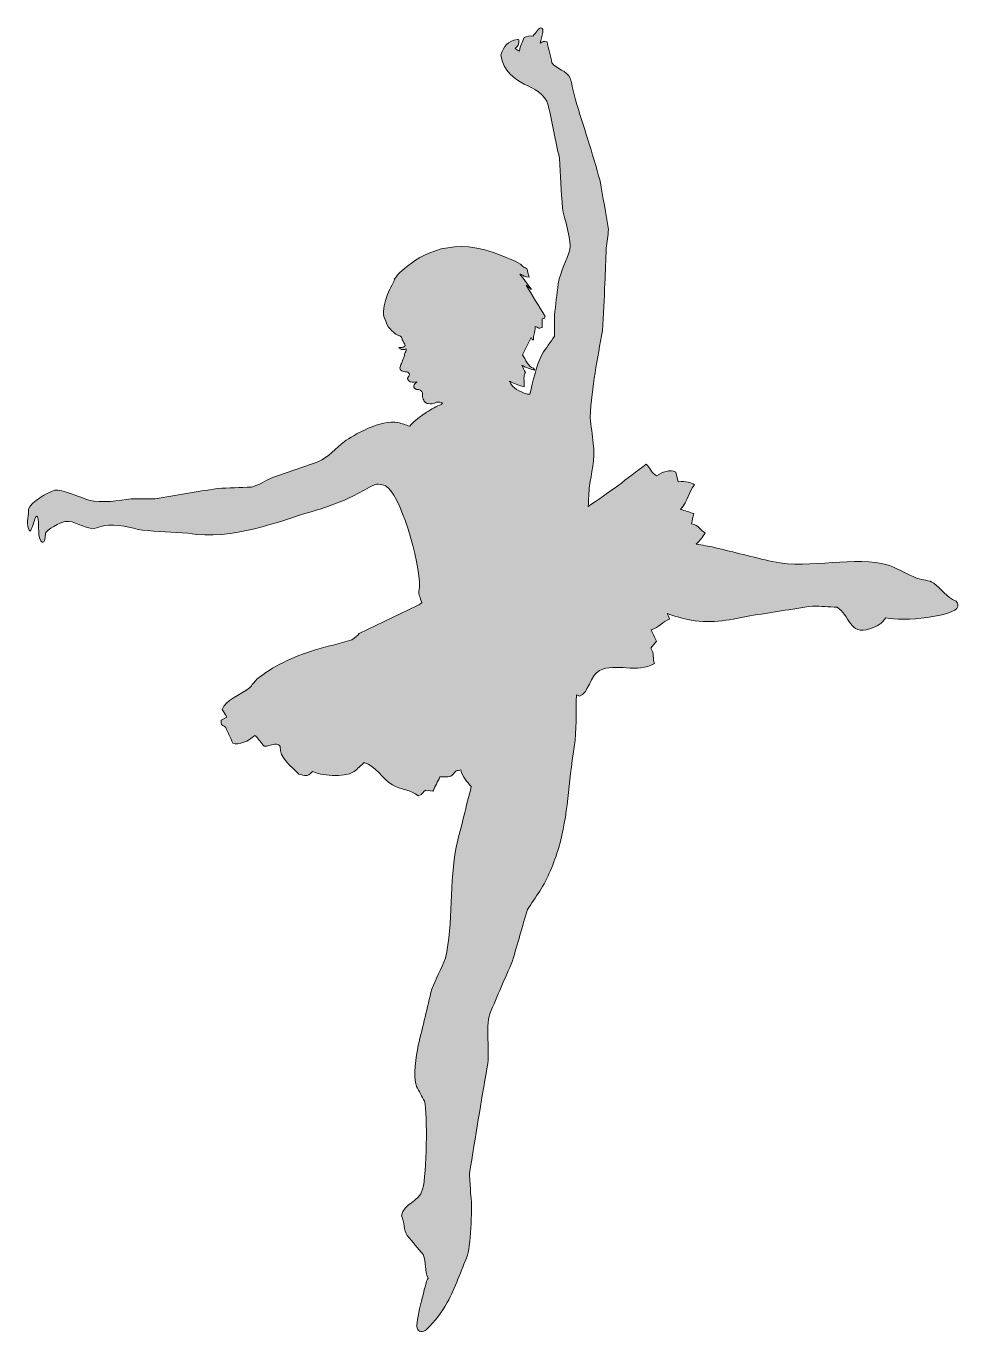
# Model space of a CAD drawing. Header units: inches. Extents: x 13.1 to 66.6, y -77.8 to -2.8.
import ezdxf

# ---------------------------------------------------------------- set-up
doc = ezdxf.new("R2010")
doc.units = ezdxf.units.IN
doc.header["$MEASUREMENT"] = 0
doc.layers.add('Layer 1', color=7, linetype='Continuous')

msp = doc.modelspace()

# ---------------------------------------------------------------- hatches: boundary and pattern name
at = {"layer": 'Layer 1'}
h = msp.add_hatch(color=250, dxfattribs=at)
h.dxf.hatch_style = 2
edge = h.paths.add_edge_path()
edge.add_spline(control_points=[(66.505, -35.837), (65.95, -35.634), (65.664, -35.111), (65.233, -34.81), (64.948, -34.614), (64.616, -34.651), (64.241, -34.527), (63.723, -34.279), (63.203, -34.031), (62.684, -33.784), (60.626, -33.195), (58.232, -34.031), (55.962, -33.572), (54.854, -33.301), (53.746, -33.029), (52.638, -32.758), (52.282, -32.678), (51.932, -32.623), (51.583, -32.576), (51.779, -32.375), (51.96, -32.161), (52.1, -31.918), (51.776, -31.782), (51.766, -31.466), (51.317, -31.403), (51.355, -31.205), (51.396, -31.007), (51.436, -30.807), (51.187, -30.729), (50.936, -30.649), (50.686, -30.571), (51.115, -30.059), (51.14, -29.579), (51.492, -29.15), (51.277, -29.008), (51.004, -28.942), (50.547, -28.982), (50.547, -28.982), (50.419, -28.428), (50.419, -28.428), (50.039, -28.244), (49.657, -28.449), (49.303, -28.633), (48.996, -28.466), (48.941, -28.182), (48.713, -27.967), (48.169, -28.382), (47.625, -28.796), (47.081, -29.213), (46.513, -29.612), (45.947, -30.01), (45.379, -30.41), (45.4, -29.988), (45.41, -29.575), (45.456, -29.22), (45.537, -28.577), (45.809, -27.676), (45.668, -26.779), (45.61, -26.284), (45.549, -25.789), (45.492, -25.292), (45.579, -23.489), (45.918, -21.906), (46.198, -20.306), (46.245, -19.398), (46.292, -18.489), (46.341, -17.58), (46.365, -16.909), (46.388, -16.235), (46.41, -15.565), (46.458, -15.21), (46.503, -14.857), (46.552, -14.502), (46.388, -13.571), (46.222, -12.639), (46.056, -11.707), (45.632, -10.119), (45.098, -8.52), (44.641, -7.038), (44.549, -6.638), (44.454, -6.235), (44.361, -5.836), (44.14, -5.309), (43.572, -5.326), (43.298, -4.914), (43.201, -4.515), (43.107, -4.113), (43.014, -3.714), (42.8, -3.684), (42.77, -3.691), (42.625, -3.782), (42.67, -3.582), (42.719, -3.381), (42.766, -3.182), (42.824, -2.899), (42.631, -2.811), (42.448, -3.076), (42.366, -3.182), (42.281, -3.289), (42.202, -3.392), (42.038, -3.354), (41.857, -3.403), (41.705, -3.465), (41.612, -3.75), (41.46, -3.894), (41.424, -4.243), (41.34, -4.195), (41.257, -4.148), (41.175, -4.101), (41.34, -3.951), (41.433, -3.882), (41.387, -3.606), (41.362, -3.595), (41.34, -3.582), (41.318, -3.571), (40.709, -3.702), (40.579, -3.947), (40.358, -4.454), (40.694, -6.433), (42.692, -5.995), (43.085, -7.356), (43.298, -8.37), (43.509, -9.384), (43.723, -10.399), (43.78, -11.353), (43.84, -12.309), (43.897, -13.265), (43.992, -13.799), (44.463, -15.177), (44.323, -15.67), (44.153, -16.26), (43.81, -16.817), (43.651, -17.616), (43.58, -18.217), (43.509, -18.818), (43.438, -19.42), (43.438, -19.42), (43.438, -20.624), (43.438, -20.624), (43.201, -20.965), (42.967, -21.308), (42.73, -21.649), (42.404, -22.282), (42.215, -23.225), (42.023, -23.948), (42.023, -23.948), (41.883, -23.948), (41.883, -23.948), (41.39, -23.777), (41.075, -23.646), (40.855, -23.206), (41.127, -23.336), (41.332, -23.42), (41.705, -23.524), (41.713, -23.238), (41.629, -22.833), (41.776, -22.711), (41.705, -22.57), (41.635, -22.427), (41.563, -22.286), (41.729, -22.397), (42.131, -22.556), (42.307, -22.57), (42.281, -22.534), (42.258, -22.499), (42.236, -22.463), (41.924, -22.393), (41.789, -21.947), (41.599, -21.684), (41.599, -21.684), (42.095, -20.693), (42.095, -20.693), (42.158, -20.835), (42.147, -20.808), (42.236, -20.835), (42.224, -20.51), (42.316, -20.502), (42.341, -20.057), (42.537, -20.109), (42.52, -20.175), (42.592, -20.163), (42.637, -20.152), (42.683, -20.139), (42.73, -20.128), (42.73, -20.128), (42.73, -19.633), (42.73, -19.633), (42.89, -19.59), (42.847, -19.631), (42.908, -19.492), (42.543, -18.891), (42.177, -18.288), (41.81, -17.687), (41.905, -17.769), (42, -17.853), (42.095, -17.933), (42.095, -17.933), (42.095, -17.9), (42.095, -17.9), (41.883, -17.616), (41.668, -17.334), (41.458, -17.05), (41.458, -17.05), (41.492, -17.05), (41.492, -17.05), (41.645, -17.152), (41.729, -17.219), (41.987, -17.226), (41.942, -17.061), (41.896, -16.896), (41.847, -16.731), (41.771, -16.696), (41.697, -16.661), (41.621, -16.628), (41.539, -16.474), (41.088, -16.223), (39.938, -15.815), (37.273, -14.866), (35.455, -16.13), (34.671, -16.876), (34.553, -16.962), (34.448, -17.07), (34.362, -17.196), (34.278, -17.292), (34.232, -17.355), (34.232, -17.355), (34.232, -17.355), (34.266, -17.351), (34.266, -17.351), (34.238, -17.401), (34.221, -17.461), (34.198, -17.517), (33.956, -17.919), (33.814, -18.301), (33.741, -18.571), (33.62, -18.97), (33.553, -19.441), (33.75, -19.754), (33.77, -19.832), (33.798, -19.907), (33.837, -19.973), (33.934, -20.141), (34.054, -20.286), (34.187, -20.399), (34.27, -20.471), (34.374, -20.538), (34.473, -20.582), (34.517, -20.601), (34.584, -20.606), (34.623, -20.636), (34.665, -20.667), (34.675, -20.764), (34.701, -20.825), (34.743, -20.907), (34.86, -21.086), (34.872, -21.162), (34.867, -21.169), (34.863, -21.175), (34.86, -21.18), (34.813, -21.215), (34.708, -21.279), (34.634, -21.278), (34.598, -21.275), (34.532, -21.241), (34.499, -21.27), (34.51, -21.332), (34.683, -21.397), (34.743, -21.395), (34.803, -21.395), (34.862, -21.371), (34.917, -21.349), (34.922, -21.351), (34.927, -21.354), (34.931, -21.357), (34.923, -21.451), (34.877, -21.54), (34.849, -21.625), (34.822, -21.699), (34.817, -21.776), (34.789, -21.847), (34.745, -21.958), (34.697, -22.072), (34.655, -22.185), (34.632, -22.248), (34.523, -22.436), (34.584, -22.519), (34.627, -22.582), (34.698, -22.634), (34.766, -22.656), (34.911, -22.708), (34.993, -22.601), (35.092, -22.768), (35.159, -22.879), (35.018, -22.948), (35.007, -23.03), (35.001, -23.078), (35.037, -23.144), (35.059, -23.17), (35.162, -23.303), (35.333, -23.279), (35.53, -23.247), (35.53, -23.247), (35.531, -23.258), (35.531, -23.258), (35.532, -23.26), (35.531, -23.263), (35.531, -23.265), (35.486, -23.291), (35.451, -23.326), (35.425, -23.362), (35.399, -23.394), (35.382, -23.42), (35.365, -23.454), (35.337, -23.506), (35.387, -23.601), (35.423, -23.634), (35.545, -23.74), (35.707, -23.626), (35.826, -23.799), (35.892, -23.894), (35.856, -24.034), (35.862, -24.125), (35.866, -24.17), (35.921, -24.291), (35.96, -24.355), (35.965, -24.359), (35.965, -24.362), (35.966, -24.365), (35.975, -24.38), (35.987, -24.392), (35.99, -24.397), (35.99, -24.398), (35.993, -24.397), (35.994, -24.399), (36.033, -24.439), (36.098, -24.479), (36.199, -24.497), (36.33, -24.527), (36.503, -24.5), (36.671, -24.42), (36.68, -24.416), (36.689, -24.413), (36.696, -24.408), (36.802, -24.404), (36.905, -24.41), (37.001, -24.446), (36.976, -24.479), (36.953, -24.516), (36.929, -24.549), (36.685, -24.637), (36.384, -24.801), (36.09, -24.993), (36.038, -25.033), (35.984, -25.071), (35.926, -25.102), (35.604, -25.328), (35.304, -25.579), (35.126, -25.789), (34.9, -25.718), (34.676, -25.646), (34.453, -25.575), (33.506, -25.38), (31.871, -26.303), (31.374, -26.673), (30.863, -27.055), (30.491, -27.57), (29.853, -27.841), (28.969, -28.147), (28.086, -28.453), (27.198, -28.761), (26.829, -28.933), (26.485, -29.178), (26.031, -29.291), (25.383, -29.315), (24.736, -29.338), (24.087, -29.363), (22.896, -29.562), (21.703, -29.765), (20.515, -29.963), (20.515, -29.963), (19.133, -29.963), (19.133, -29.963), (18.442, -30.074), (17.434, -30.226), (16.691, -30.034), (16.344, -29.944), (15.071, -29.364), (14.746, -29.468), (14.27, -29.618), (13.42, -30.097), (13.225, -30.564), (13.261, -30.832), (13.094, -31.321), (13.225, -31.663), (13.356, -32.004), (13.402, -31.663), (13.402, -31.663), (13.513, -31.494), (13.552, -31.126), (13.685, -30.954), (13.709, -30.965), (13.732, -30.977), (13.754, -30.989), (13.876, -31.391), (13.72, -31.922), (13.934, -32.37), (13.934, -32.37), (14.166, -32.742), (14.215, -31.944), (14.228, -31.735), (15.093, -31.309), (15.314, -31.271), (15.898, -31.175), (16.334, -31.679), (17.012, -31.663), (17.188, -31.614), (17.365, -31.567), (17.54, -31.52), (18.294, -31.34), (19.158, -31.655), (19.77, -31.768), (20.642, -31.826), (21.515, -31.886), (22.387, -31.944), (24.971, -32.375), (27.632, -31.238), (29.465, -30.706), (30.394, -30.437), (31.182, -30.154), (31.976, -29.75), (32.353, -29.551), (32.731, -29.35), (33.108, -29.15), (33.401, -29.072), (33.718, -29.176), (33.887, -29.326), (34.739, -30.087), (35.886, -34.17), (35.656, -35.27), (35.624, -35.418), (35.727, -35.651), (35.817, -35.926), (35.748, -35.986), (35.67, -36.042), (35.574, -36.087), (35.574, -36.087), (32.22, -37.706), (32.22, -37.706), (32.129, -37.818), (32, -37.934), (31.802, -38.066), (31.082, -38.263), (30.361, -38.458), (29.641, -38.654), (28.466, -39.011), (27.205, -39.62), (26.339, -40.329), (26.204, -40.492), (26.069, -40.656), (25.933, -40.82), (25.405, -41.242), (24.512, -41.512), (24.358, -42.064), (24.47, -42.254), (24.522, -42.284), (24.623, -42.501), (24.623, -42.501), (24.305, -42.681), (24.305, -42.681), (24.305, -42.681), (24.293, -42.82), (24.293, -42.82), (24.288, -42.984), (24.463, -42.982), (24.559, -43.095), (24.696, -43.396), (24.832, -43.697), (24.968, -43.999), (25.317, -44.129), (25.865, -43.884), (26.229, -43.55), (26.43, -43.717), (26.618, -44.03), (26.773, -44.174), (26.972, -44.192), (27.261, -44.043), (27.467, -44.056), (27.569, -44.062), (27.618, -44.105), (27.692, -44.188), (27.616, -44.822), (28.361, -45.354), (28.752, -45.772), (29.119, -45.854), (29.204, -45.979), (29.543, -45.632), (29.983, -45.831), (31.326, -46.017), (31.936, -45.632), (32.129, -45.457), (32.323, -45.283), (32.517, -45.11), (33.136, -45.265), (33.57, -46.077), (34.132, -46.399), (34.584, -46.656), (35.21, -46.658), (35.616, -47.025), (35.879, -46.945), (35.915, -46.748), (36.054, -46.706), (36.054, -46.706), (36.453, -46.754), (36.453, -46.754), (36.591, -46.483), (36.728, -46.211), (36.864, -45.938), (37.067, -45.915), (37.37, -45.979), (37.57, -45.841), (37.57, -45.841), (37.801, -45.594), (37.801, -45.594), (37.889, -45.571), (37.979, -45.549), (38.067, -45.527), (38.161, -45.951), (38.415, -46.21), (38.661, -46.485), (38.379, -47.617), (38.095, -48.749), (37.813, -49.881), (37.375, -51.949), (37.66, -54.347), (37.177, -56.356), (36.919, -56.945), (36.657, -57.536), (36.398, -58.126), (36.136, -59.198), (35.879, -60.272), (35.62, -61.344), (35.504, -61.997), (35.304, -63.115), (35.512, -63.714), (35.667, -63.998), (35.819, -64.28), (35.974, -64.564), (36.15, -65.335), (36.11, -68.699), (35.868, -69.624), (35.666, -70.389), (34.76, -70.407), (34.664, -71.145), (34.816, -71.521), (34.784, -71.963), (34.984, -72.275), (35.289, -72.641), (35.595, -73.007), (35.904, -73.373), (36.098, -73.824), (35.965, -74.309), (36.185, -74.718), (36.161, -74.762), (36.136, -74.811), (36.116, -74.859), (36.004, -75.214), (35.431, -77.341), (35.549, -77.583), (35.613, -77.715), (35.631, -77.773), (35.762, -77.794), (35.872, -77.813), (36.001, -77.769), (36.079, -77.69), (36.592, -77.169), (36.971, -76.705), (37.281, -76.134), (37.753, -75.263), (38.062, -74.316), (38.453, -73.409), (38.641, -72.673), (38.737, -70.478), (38.626, -69.836), (38.604, -69.47), (38.579, -69.103), (38.558, -68.737), (38.92, -66.529), (39.207, -64.669), (39.583, -62.582), (39.755, -61.63), (39.463, -60.387), (39.723, -59.54), (40.159, -58.526), (40.596, -57.512), (41.032, -56.497), (41.318, -55.519), (41.599, -54.539), (41.883, -53.561), (42.119, -53.207), (42.354, -52.852), (42.592, -52.5), (43.052, -51.781), (43.428, -50.875), (43.686, -49.987), (44.232, -48.124), (44.23, -46.296), (44.572, -44.222), (44.739, -43.197), (44.653, -42.265), (44.697, -41.224), (44.77, -41.252), (44.837, -41.276), (44.877, -41.291), (45.398, -41.172), (45.488, -40.073), (46.033, -39.816), (46.96, -39.378), (48.199, -39.998), (49.18, -39.428), (49.062, -39.122), (49.193, -38.868), (48.973, -38.541), (49.08, -38.409), (49.188, -38.276), (49.296, -38.145), (49.192, -37.929), (49.089, -37.713), (48.987, -37.497), (49.443, -37.359), (49.665, -36.997), (50.044, -36.876), (50.017, -36.765), (49.976, -36.657), (49.914, -36.55), (50.342, -36.704), (50.794, -36.837), (51.295, -36.932), (52.472, -37.16), (53.714, -36.883), (54.653, -36.686), (55.857, -36.497), (57.061, -36.308), (58.262, -36.119), (58.734, -36.142), (59.205, -36.166), (59.676, -36.189), (60.383, -36.59), (60.378, -37.86), (61.553, -37.429), (61.99, -37.269), (62.243, -37.146), (62.472, -36.791), (63.437, -37.065), (66.47, -36.702), (66.611, -36.153), (66.602, -35.957), (66.576, -35.947), (66.505, -35.837)], knot_values=[0, 0, 0, 0, 1, 1, 1, 2, 2, 2, 3, 3, 3, 4, 4, 4, 5, 5, 5, 6, 6, 6, 7, 7, 7, 8, 8, 8, 9, 9, 9, 10, 10, 10, 11, 11, 11, 12, 12, 12, 13, 13, 13, 14, 14, 14, 15, 15, 15, 16, 16, 16, 17, 17, 17, 18, 18, 18, 19, 19, 19, 20, 20, 20, 21, 21, 21, 22, 22, 22, 23, 23, 23, 24, 24, 24, 25, 25, 25, 26, 26, 26, 27, 27, 27, 28, 28, 28, 29, 29, 29, 30, 30, 30, 31, 31, 31, 32, 32, 32, 33, 33, 33, 34, 34, 34, 35, 35, 35, 36, 36, 36, 37, 37, 37, 38, 38, 38, 39, 39, 39, 40, 40, 40, 41, 41, 41, 42, 42, 42, 43, 43, 43, 44, 44, 44, 45, 45, 45, 46, 46, 46, 47, 47, 47, 48, 48, 48, 49, 49, 49, 50, 50, 50, 51, 51, 51, 52, 52, 52, 53, 53, 53, 54, 54, 54, 55, 55, 55, 56, 56, 56, 57, 57, 57, 58, 58, 58, 59, 59, 59, 60, 60, 60, 61, 61, 61, 62, 62, 62, 63, 63, 63, 64, 64, 64, 65, 65, 65, 66, 66, 66, 67, 67, 67, 68, 68, 68, 69, 69, 69, 70, 70, 70, 71, 71, 71, 72, 72, 72, 73, 73, 73, 74, 74, 74, 75, 75, 75, 76, 76, 76, 77, 77, 77, 78, 78, 78, 79, 79, 79, 80, 80, 80, 81, 81, 81, 82, 82, 82, 83, 83, 83, 84, 84, 84, 85, 85, 85, 86, 86, 86, 87, 87, 87, 88, 88, 88, 89, 89, 89, 90, 90, 90, 91, 91, 91, 92, 92, 92, 93, 93, 93, 94, 94, 94, 95, 95, 95, 96, 96, 96, 97, 97, 97, 98, 98, 98, 99, 99, 99, 100, 100, 100, 101, 101, 101, 102, 102, 102, 103, 103, 103, 104, 104, 104, 105, 105, 105, 106, 106, 106, 107, 107, 107, 108, 108, 108, 109, 109, 109, 110, 110, 110, 111, 111, 111, 112, 112, 112, 113, 113, 113, 114, 114, 114, 115, 115, 115, 116, 116, 116, 117, 117, 117, 118, 118, 118, 119, 119, 119, 120, 120, 120, 121, 121, 121, 122, 122, 122, 123, 123, 123, 124, 124, 124, 125, 125, 125, 126, 126, 126, 127, 127, 127, 128, 128, 128, 129, 129, 129, 130, 130, 130, 131, 131, 131, 132, 132, 132, 133, 133, 133, 134, 134, 134, 135, 135, 135, 136, 136, 136, 137, 137, 137, 138, 138, 138, 139, 139, 139, 140, 140, 140, 141, 141, 141, 142, 142, 142, 143, 143, 143, 144, 144, 144, 145, 145, 145, 146, 146, 146, 147, 147, 147, 148, 148, 148, 149, 149, 149, 150, 150, 150, 151, 151, 151, 152, 152, 152, 153, 153, 153, 154, 154, 154, 155, 155, 155, 156, 156, 156, 157, 157, 157, 158, 158, 158, 159, 159, 159, 160, 160, 160, 161, 161, 161, 162, 162, 162, 163, 163, 163, 164, 164, 164, 165, 165, 165, 166, 166, 166, 167, 167, 167, 168, 168, 168, 169, 169, 169, 170, 170, 170, 171, 171, 171, 172, 172, 172, 173, 173, 173, 174, 174, 174, 175, 175, 175, 176, 176, 176, 177, 177, 177, 178, 178, 178, 179, 179, 179, 180, 180, 180, 181, 181, 181, 182, 182, 182, 183, 183, 183, 184, 184, 184, 185, 185, 185, 186, 186, 186, 187, 187, 187, 188, 188, 188, 189, 189, 189, 190, 190, 190, 191, 191, 191, 192, 192, 192, 193, 193, 193, 194, 194, 194, 195, 195, 195, 196, 196, 196, 197, 197, 197, 198, 198, 198, 199, 199, 199, 200, 200, 200, 201, 201, 201, 202, 202, 202, 203, 203, 203, 204, 204, 204, 205, 205, 205, 206, 206, 206, 207, 207, 207, 208, 208, 208, 209, 209, 209, 210, 210, 210, 211, 211, 211, 212, 212, 212, 213, 213, 213, 214, 214, 214, 215, 215, 215, 216, 216, 216, 217, 217, 217, 218, 218, 218, 219, 219, 219, 219], degree=3, periodic=1)

# ---------------------------------------------------------------- linework, layer by layer
at = {"layer": 'Layer 1', "lineweight": 0}
msp.add_open_spline([(66.505, -35.837), (65.95, -35.634), (65.664, -35.111), (65.233, -34.81), (64.948, -34.614), (64.616, -34.651), (64.241, -34.527), (63.723, -34.279), (63.203, -34.031), (62.684, -33.784), (60.626, -33.195), (58.232, -34.031), (55.962, -33.572), (54.854, -33.301), (53.746, -33.029), (52.638, -32.758), (52.282, -32.678), (51.932, -32.623), (51.583, -32.576), (51.779, -32.375), (51.96, -32.161), (52.1, -31.918), (51.776, -31.782), (51.766, -31.466), (51.317, -31.403), (51.355, -31.205), (51.396, -31.007), (51.436, -30.807), (51.187, -30.729), (50.936, -30.649), (50.686, -30.571), (51.115, -30.059), (51.14, -29.579), (51.492, -29.15), (51.277, -29.008), (51.004, -28.942), (50.547, -28.982), (50.547, -28.982), (50.419, -28.428), (50.419, -28.428), (50.039, -28.244), (49.657, -28.449), (49.303, -28.633), (48.996, -28.466), (48.941, -28.182), (48.713, -27.967), (48.169, -28.382), (47.625, -28.796), (47.081, -29.213), (46.513, -29.612), (45.947, -30.01), (45.379, -30.41), (45.4, -29.988), (45.41, -29.575), (45.456, -29.22), (45.537, -28.577), (45.809, -27.676), (45.668, -26.779), (45.61, -26.284), (45.549, -25.789), (45.492, -25.292), (45.579, -23.489), (45.918, -21.906), (46.198, -20.306), (46.245, -19.398), (46.292, -18.489), (46.341, -17.58), (46.365, -16.909), (46.388, -16.235), (46.41, -15.565), (46.458, -15.21), (46.503, -14.857), (46.552, -14.502), (46.388, -13.571), (46.222, -12.639), (46.056, -11.707), (45.632, -10.119), (45.098, -8.52), (44.641, -7.038), (44.549, -6.638), (44.454, -6.235), (44.361, -5.836), (44.14, -5.309), (43.572, -5.326), (43.298, -4.914), (43.201, -4.515), (43.107, -4.113), (43.014, -3.714), (42.8, -3.684), (42.77, -3.691), (42.625, -3.782), (42.67, -3.582), (42.719, -3.381), (42.766, -3.182), (42.824, -2.899), (42.631, -2.811), (42.448, -3.076), (42.366, -3.182), (42.281, -3.289), (42.202, -3.392), (42.038, -3.354), (41.857, -3.403), (41.705, -3.465), (41.612, -3.75), (41.46, -3.894), (41.424, -4.243), (41.34, -4.195), (41.257, -4.148), (41.175, -4.101), (41.34, -3.951), (41.433, -3.882), (41.387, -3.606), (41.362, -3.595), (41.34, -3.582), (41.318, -3.571), (40.709, -3.702), (40.579, -3.947), (40.358, -4.454), (40.694, -6.433), (42.692, -5.995), (43.085, -7.356), (43.298, -8.37), (43.509, -9.384), (43.723, -10.399), (43.78, -11.353), (43.84, -12.309), (43.897, -13.265), (43.992, -13.799), (44.463, -15.177), (44.323, -15.67), (44.153, -16.26), (43.81, -16.817), (43.651, -17.616), (43.58, -18.217), (43.509, -18.818), (43.438, -19.42), (43.438, -19.42), (43.438, -20.624), (43.438, -20.624), (43.201, -20.965), (42.967, -21.308), (42.73, -21.649), (42.404, -22.282), (42.215, -23.225), (42.023, -23.948), (42.023, -23.948), (41.883, -23.948), (41.883, -23.948), (41.39, -23.777), (41.075, -23.646), (40.855, -23.206), (41.127, -23.336), (41.332, -23.42), (41.705, -23.524), (41.713, -23.238), (41.629, -22.833), (41.776, -22.711), (41.705, -22.57), (41.635, -22.427), (41.563, -22.286), (41.729, -22.397), (42.131, -22.556), (42.307, -22.57), (42.281, -22.534), (42.258, -22.499), (42.236, -22.463), (41.924, -22.393), (41.789, -21.947), (41.599, -21.684), (41.599, -21.684), (42.095, -20.693), (42.095, -20.693), (42.158, -20.835), (42.147, -20.808), (42.236, -20.835), (42.224, -20.51), (42.316, -20.502), (42.341, -20.057), (42.537, -20.109), (42.52, -20.175), (42.592, -20.163), (42.637, -20.152), (42.683, -20.139), (42.73, -20.128), (42.73, -20.128), (42.73, -19.633), (42.73, -19.633), (42.89, -19.59), (42.847, -19.631), (42.908, -19.492), (42.543, -18.891), (42.177, -18.288), (41.81, -17.687), (41.905, -17.769), (42, -17.853), (42.095, -17.933), (42.095, -17.933), (42.095, -17.9), (42.095, -17.9), (41.883, -17.616), (41.668, -17.334), (41.458, -17.05), (41.458, -17.05), (41.492, -17.05), (41.492, -17.05), (41.645, -17.152), (41.729, -17.219), (41.987, -17.226), (41.942, -17.061), (41.896, -16.896), (41.847, -16.731), (41.771, -16.696), (41.697, -16.661), (41.621, -16.628), (41.539, -16.474), (41.088, -16.223), (39.938, -15.815), (37.273, -14.866), (35.455, -16.13), (34.671, -16.876), (34.553, -16.962), (34.448, -17.07), (34.362, -17.196), (34.278, -17.292), (34.232, -17.355), (34.232, -17.355), (34.232, -17.355), (34.266, -17.351), (34.266, -17.351), (34.238, -17.401), (34.221, -17.461), (34.198, -17.517), (33.956, -17.919), (33.814, -18.301), (33.741, -18.571), (33.62, -18.97), (33.553, -19.441), (33.75, -19.754), (33.77, -19.832), (33.798, -19.907), (33.837, -19.973), (33.934, -20.141), (34.054, -20.286), (34.187, -20.399), (34.27, -20.471), (34.374, -20.538), (34.473, -20.582), (34.517, -20.601), (34.584, -20.606), (34.623, -20.636), (34.665, -20.667), (34.675, -20.764), (34.701, -20.825), (34.743, -20.907), (34.86, -21.086), (34.872, -21.162), (34.867, -21.169), (34.863, -21.175), (34.86, -21.18), (34.813, -21.215), (34.708, -21.279), (34.634, -21.278), (34.598, -21.275), (34.532, -21.241), (34.499, -21.27), (34.51, -21.332), (34.683, -21.397), (34.743, -21.395), (34.803, -21.395), (34.862, -21.371), (34.917, -21.349), (34.922, -21.351), (34.927, -21.354), (34.931, -21.357), (34.923, -21.451), (34.877, -21.54), (34.849, -21.625), (34.822, -21.699), (34.817, -21.776), (34.789, -21.847), (34.745, -21.958), (34.697, -22.072), (34.655, -22.185), (34.632, -22.248), (34.523, -22.436), (34.584, -22.519), (34.627, -22.582), (34.698, -22.634), (34.766, -22.656), (34.911, -22.708), (34.993, -22.601), (35.092, -22.768), (35.159, -22.879), (35.018, -22.948), (35.007, -23.03), (35.001, -23.078), (35.037, -23.144), (35.059, -23.17), (35.162, -23.303), (35.333, -23.279), (35.53, -23.247), (35.53, -23.247), (35.531, -23.258), (35.531, -23.258), (35.532, -23.26), (35.531, -23.263), (35.531, -23.265), (35.486, -23.291), (35.451, -23.326), (35.425, -23.362), (35.399, -23.394), (35.382, -23.42), (35.365, -23.454), (35.337, -23.506), (35.387, -23.601), (35.423, -23.634), (35.545, -23.74), (35.707, -23.626), (35.826, -23.799), (35.892, -23.894), (35.856, -24.034), (35.862, -24.125), (35.866, -24.17), (35.921, -24.291), (35.96, -24.355), (35.965, -24.359), (35.965, -24.362), (35.966, -24.365), (35.975, -24.38), (35.987, -24.392), (35.99, -24.397), (35.99, -24.398), (35.993, -24.397), (35.994, -24.399), (36.033, -24.439), (36.098, -24.479), (36.199, -24.497), (36.33, -24.527), (36.503, -24.5), (36.671, -24.42), (36.68, -24.416), (36.689, -24.413), (36.696, -24.408), (36.802, -24.404), (36.905, -24.41), (37.001, -24.446), (36.976, -24.479), (36.953, -24.516), (36.929, -24.549), (36.685, -24.637), (36.384, -24.801), (36.09, -24.993), (36.038, -25.033), (35.984, -25.071), (35.926, -25.102), (35.604, -25.328), (35.304, -25.579), (35.126, -25.789), (34.9, -25.718), (34.676, -25.646), (34.453, -25.575), (33.506, -25.38), (31.871, -26.303), (31.374, -26.673), (30.863, -27.055), (30.491, -27.57), (29.853, -27.841), (28.969, -28.147), (28.086, -28.453), (27.198, -28.761), (26.829, -28.933), (26.485, -29.178), (26.031, -29.291), (25.383, -29.315), (24.736, -29.338), (24.087, -29.363), (22.896, -29.562), (21.703, -29.765), (20.515, -29.963), (20.515, -29.963), (19.133, -29.963), (19.133, -29.963), (18.442, -30.074), (17.434, -30.226), (16.691, -30.034), (16.344, -29.944), (15.071, -29.364), (14.746, -29.468), (14.27, -29.618), (13.42, -30.097), (13.225, -30.564), (13.261, -30.832), (13.094, -31.321), (13.225, -31.663), (13.356, -32.004), (13.402, -31.663), (13.402, -31.663), (13.513, -31.494), (13.552, -31.126), (13.685, -30.954), (13.709, -30.965), (13.732, -30.977), (13.754, -30.989), (13.876, -31.391), (13.72, -31.922), (13.934, -32.37), (13.934, -32.37), (14.166, -32.742), (14.215, -31.944), (14.228, -31.735), (15.093, -31.309), (15.314, -31.271), (15.898, -31.175), (16.334, -31.679), (17.012, -31.663), (17.188, -31.614), (17.365, -31.567), (17.54, -31.52), (18.294, -31.34), (19.158, -31.655), (19.77, -31.768), (20.642, -31.826), (21.515, -31.886), (22.387, -31.944), (24.971, -32.375), (27.632, -31.238), (29.465, -30.706), (30.394, -30.437), (31.182, -30.154), (31.976, -29.75), (32.353, -29.551), (32.731, -29.35), (33.108, -29.15), (33.401, -29.072), (33.718, -29.176), (33.887, -29.326), (34.739, -30.087), (35.886, -34.17), (35.656, -35.27), (35.624, -35.418), (35.727, -35.651), (35.817, -35.926), (35.748, -35.986), (35.67, -36.042), (35.574, -36.087), (35.574, -36.087), (32.22, -37.706), (32.22, -37.706), (32.129, -37.818), (32, -37.934), (31.802, -38.066), (31.082, -38.263), (30.361, -38.458), (29.641, -38.654), (28.466, -39.011), (27.205, -39.62), (26.339, -40.329), (26.204, -40.492), (26.069, -40.656), (25.933, -40.82), (25.405, -41.242), (24.512, -41.512), (24.358, -42.064), (24.47, -42.254), (24.522, -42.284), (24.623, -42.501), (24.623, -42.501), (24.305, -42.681), (24.305, -42.681), (24.305, -42.681), (24.293, -42.82), (24.293, -42.82), (24.288, -42.984), (24.463, -42.982), (24.559, -43.095), (24.696, -43.396), (24.832, -43.697), (24.968, -43.999), (25.317, -44.129), (25.865, -43.884), (26.229, -43.55), (26.43, -43.717), (26.618, -44.03), (26.773, -44.174), (26.972, -44.192), (27.261, -44.043), (27.467, -44.056), (27.569, -44.062), (27.618, -44.105), (27.692, -44.188), (27.616, -44.822), (28.361, -45.354), (28.752, -45.772), (29.119, -45.854), (29.204, -45.979), (29.543, -45.632), (29.983, -45.831), (31.326, -46.017), (31.936, -45.632), (32.129, -45.457), (32.323, -45.283), (32.517, -45.11), (33.136, -45.265), (33.57, -46.077), (34.132, -46.399), (34.584, -46.656), (35.21, -46.658), (35.616, -47.025), (35.879, -46.945), (35.915, -46.748), (36.054, -46.706), (36.054, -46.706), (36.453, -46.754), (36.453, -46.754), (36.591, -46.483), (36.728, -46.211), (36.864, -45.938), (37.067, -45.915), (37.37, -45.979), (37.57, -45.841), (37.57, -45.841), (37.801, -45.594), (37.801, -45.594), (37.889, -45.571), (37.979, -45.549), (38.067, -45.527), (38.161, -45.951), (38.415, -46.21), (38.661, -46.485), (38.379, -47.617), (38.095, -48.749), (37.813, -49.881), (37.375, -51.949), (37.66, -54.347), (37.177, -56.356), (36.919, -56.945), (36.657, -57.536), (36.398, -58.126), (36.136, -59.198), (35.879, -60.272), (35.62, -61.344), (35.504, -61.997), (35.304, -63.115), (35.512, -63.714), (35.667, -63.998), (35.819, -64.28), (35.974, -64.564), (36.15, -65.335), (36.11, -68.699), (35.868, -69.624), (35.666, -70.389), (34.76, -70.407), (34.664, -71.145), (34.816, -71.521), (34.784, -71.963), (34.984, -72.275), (35.289, -72.641), (35.595, -73.007), (35.904, -73.373), (36.098, -73.824), (35.965, -74.309), (36.185, -74.718), (36.161, -74.762), (36.136, -74.811), (36.116, -74.859), (36.004, -75.214), (35.431, -77.341), (35.549, -77.583), (35.613, -77.715), (35.631, -77.773), (35.762, -77.794), (35.872, -77.813), (36.001, -77.769), (36.079, -77.69), (36.592, -77.169), (36.971, -76.705), (37.281, -76.134), (37.753, -75.263), (38.062, -74.316), (38.453, -73.409), (38.641, -72.673), (38.737, -70.478), (38.626, -69.836), (38.604, -69.47), (38.579, -69.103), (38.558, -68.737), (38.92, -66.529), (39.207, -64.669), (39.583, -62.582), (39.755, -61.63), (39.463, -60.387), (39.723, -59.54), (40.159, -58.526), (40.596, -57.512), (41.032, -56.497), (41.318, -55.519), (41.599, -54.539), (41.883, -53.561), (42.119, -53.207), (42.354, -52.852), (42.592, -52.5), (43.052, -51.781), (43.428, -50.875), (43.686, -49.987), (44.232, -48.124), (44.23, -46.296), (44.572, -44.222), (44.739, -43.197), (44.653, -42.265), (44.697, -41.224), (44.77, -41.252), (44.837, -41.276), (44.877, -41.291), (45.398, -41.172), (45.488, -40.073), (46.033, -39.816), (46.96, -39.378), (48.199, -39.998), (49.18, -39.428), (49.062, -39.122), (49.193, -38.868), (48.973, -38.541), (49.08, -38.409), (49.188, -38.276), (49.296, -38.145), (49.192, -37.929), (49.089, -37.713), (48.987, -37.497), (49.443, -37.359), (49.665, -36.997), (50.044, -36.876), (50.017, -36.765), (49.976, -36.657), (49.914, -36.55), (50.342, -36.704), (50.794, -36.837), (51.295, -36.932), (52.472, -37.16), (53.714, -36.883), (54.653, -36.686), (55.857, -36.497), (57.061, -36.308), (58.262, -36.119), (58.734, -36.142), (59.205, -36.166), (59.676, -36.189), (60.383, -36.59), (60.378, -37.86), (61.553, -37.429), (61.99, -37.269), (62.243, -37.146), (62.472, -36.791), (63.437, -37.065), (66.47, -36.702), (66.611, -36.153), (66.602, -35.957), (66.576, -35.947), (66.505, -35.837)], degree=3, knots=[0, 0, 0, 0, 1, 1, 1, 2, 2, 2, 3, 3, 3, 4, 4, 4, 5, 5, 5, 6, 6, 6, 7, 7, 7, 8, 8, 8, 9, 9, 9, 10, 10, 10, 11, 11, 11, 12, 12, 12, 13, 13, 13, 14, 14, 14, 15, 15, 15, 16, 16, 16, 17, 17, 17, 18, 18, 18, 19, 19, 19, 20, 20, 20, 21, 21, 21, 22, 22, 22, 23, 23, 23, 24, 24, 24, 25, 25, 25, 26, 26, 26, 27, 27, 27, 28, 28, 28, 29, 29, 29, 30, 30, 30, 31, 31, 31, 32, 32, 32, 33, 33, 33, 34, 34, 34, 35, 35, 35, 36, 36, 36, 37, 37, 37, 38, 38, 38, 39, 39, 39, 40, 40, 40, 41, 41, 41, 42, 42, 42, 43, 43, 43, 44, 44, 44, 45, 45, 45, 46, 46, 46, 47, 47, 47, 48, 48, 48, 49, 49, 49, 50, 50, 50, 51, 51, 51, 52, 52, 52, 53, 53, 53, 54, 54, 54, 55, 55, 55, 56, 56, 56, 57, 57, 57, 58, 58, 58, 59, 59, 59, 60, 60, 60, 61, 61, 61, 62, 62, 62, 63, 63, 63, 64, 64, 64, 65, 65, 65, 66, 66, 66, 67, 67, 67, 68, 68, 68, 69, 69, 69, 70, 70, 70, 71, 71, 71, 72, 72, 72, 73, 73, 73, 74, 74, 74, 75, 75, 75, 76, 76, 76, 77, 77, 77, 78, 78, 78, 79, 79, 79, 80, 80, 80, 81, 81, 81, 82, 82, 82, 83, 83, 83, 84, 84, 84, 85, 85, 85, 86, 86, 86, 87, 87, 87, 88, 88, 88, 89, 89, 89, 90, 90, 90, 91, 91, 91, 92, 92, 92, 93, 93, 93, 94, 94, 94, 95, 95, 95, 96, 96, 96, 97, 97, 97, 98, 98, 98, 99, 99, 99, 100, 100, 100, 101, 101, 101, 102, 102, 102, 103, 103, 103, 104, 104, 104, 105, 105, 105, 106, 106, 106, 107, 107, 107, 108, 108, 108, 109, 109, 109, 110, 110, 110, 111, 111, 111, 112, 112, 112, 113, 113, 113, 114, 114, 114, 115, 115, 115, 116, 116, 116, 117, 117, 117, 118, 118, 118, 119, 119, 119, 120, 120, 120, 121, 121, 121, 122, 122, 122, 123, 123, 123, 124, 124, 124, 125, 125, 125, 126, 126, 126, 127, 127, 127, 128, 128, 128, 129, 129, 129, 130, 130, 130, 131, 131, 131, 132, 132, 132, 133, 133, 133, 134, 134, 134, 135, 135, 135, 136, 136, 136, 137, 137, 137, 138, 138, 138, 139, 139, 139, 140, 140, 140, 141, 141, 141, 142, 142, 142, 143, 143, 143, 144, 144, 144, 145, 145, 145, 146, 146, 146, 147, 147, 147, 148, 148, 148, 149, 149, 149, 150, 150, 150, 151, 151, 151, 152, 152, 152, 153, 153, 153, 154, 154, 154, 155, 155, 155, 156, 156, 156, 157, 157, 157, 158, 158, 158, 159, 159, 159, 160, 160, 160, 161, 161, 161, 162, 162, 162, 163, 163, 163, 164, 164, 164, 165, 165, 165, 166, 166, 166, 167, 167, 167, 168, 168, 168, 169, 169, 169, 170, 170, 170, 171, 171, 171, 172, 172, 172, 173, 173, 173, 174, 174, 174, 175, 175, 175, 176, 176, 176, 177, 177, 177, 178, 178, 178, 179, 179, 179, 180, 180, 180, 181, 181, 181, 182, 182, 182, 183, 183, 183, 184, 184, 184, 185, 185, 185, 186, 186, 186, 187, 187, 187, 188, 188, 188, 189, 189, 189, 190, 190, 190, 191, 191, 191, 192, 192, 192, 193, 193, 193, 194, 194, 194, 195, 195, 195, 196, 196, 196, 197, 197, 197, 198, 198, 198, 199, 199, 199, 200, 200, 200, 201, 201, 201, 202, 202, 202, 203, 203, 203, 204, 204, 204, 205, 205, 205, 206, 206, 206, 207, 207, 207, 208, 208, 208, 209, 209, 209, 210, 210, 210, 211, 211, 211, 212, 212, 212, 213, 213, 213, 214, 214, 214, 215, 215, 215, 216, 216, 216, 217, 217, 217, 218, 218, 218, 219, 219, 219, 219], dxfattribs=at)

doc.saveas('drawing.dxf')
